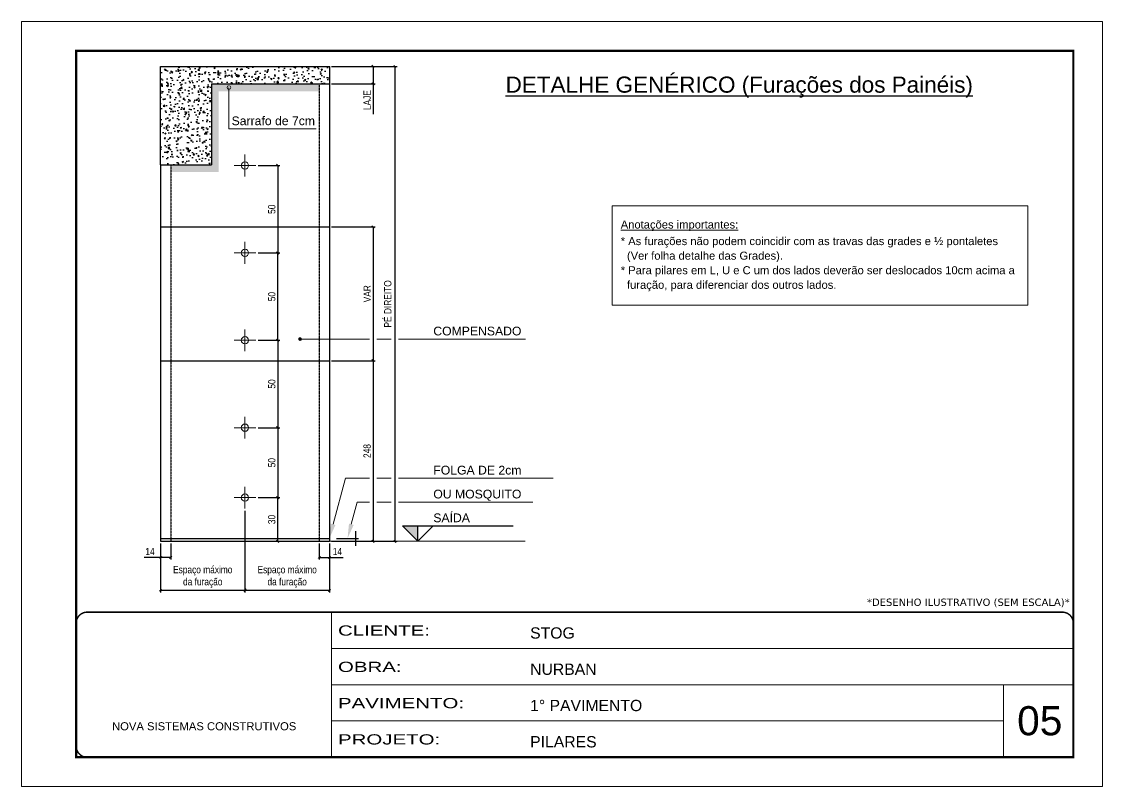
# Model space of a CAD drawing. Header units: millimetres. Extents: x 169816 to 178745, y 96537 to 113647.
# Drawn here: x 169816 to 171301, y 110320 to 111370 of the extents above; entities that cross this region are included whole.
import ezdxf
from ezdxf.enums import TextEntityAlignment as Align

# ---------------------------------------------------------------- set-up
doc = ezdxf.new("R2010")
doc.units = ezdxf.units.MM
for name, pattern in [('CONTINUO', [0]), ('DASHED', [0.75, 0.5, -0.25]), ('HIDDEN', [0.375, 0.25, -0.125])]:
    doc.linetypes.add(name, pattern=pattern)
for name, color, linetype, lineweight in [('CARIMBO', 255, 'Continuous', 9), ('CONCRETO', 251, 'Continuous', 25), ('Folhas', 255, 'Continuous', 9), ('Hachura', 251, 'Continuous', 9), ('SARRAFO DE PRESSAO', 251, 'DASHED', 9)]:
    doc.layers.add(name, color=color, linetype=linetype, lineweight=lineweight)
for name, color, linetype in [('COTA', 241, 'Continuous'), ('NIVEL', 7, 'Continuous'), ('Painéis', 200, 'Continuous'), ('SARR_2.2x7', 40, 'Continuous'), ('SARRAFO', 251, 'Continuous')]:
    doc.layers.add(name, color=color, linetype=linetype)
doc.styles.add('ARIAL', font='arial.ttf')
doc.styles.add('COTA TECNICA-50', font='techl___.ttf', dxfattribs={"height": 10})
doc.styles.add('stylellllll', font='verdana.ttf', dxfattribs={"height": 2})
doc.styles.add('Tecnologia', font='')
doc.styles.get('Tecnologia').set_extended_font_data('Forgotten Futurist')
doc.dimstyles.new('COTA PAINEL-50', dxfattribs={"dimtxt": 10, "dimasz": 3, "dimexe": 3, "dimexo": 3, "dimgap": 3, "dimtad": 1, "dimdec": 1, "dimzin": 12, "dimdsep": 46, "dimtxsty": 'COTA TECNICA-50', "dimblk1": 'OBLIQUE', "dimblk2": 'OBLIQUE', "dimsah": 1, "dimcen": 0.9, "dimclrd": 4, "dimclre": 4, "dimclrt": 240, "dimadec": 1, "dimazin": 3, "dimtfac": 1, "dimtdec": 1, "dimtmove": 0, "dimatfit": 3, "dimfxl": 1, "dimtolj": 1, "dimtzin": 12, "dimarcsym": 0})
pattern_1 = [(50, (162821.787, 96161.63), (18.218467, -1.593909), [1.905, -20.955]), (355, (162821.787, 96161.63), (-3.524283, 19.105664), [1.524, -16.764]), (100.451, (162823.305, 96161.497), (14.69425, 17.511669), [1.619, -17.809]), (46.1842, (162821.787, 96166.71), (27.107904, -4.204233), [2.8575, -31.4325]), (96.6356, (162824.046, 96166.36), (23.740423, 24.742556), [2.4285, -26.7135]), (351.184, (162821.787, 96166.71), (23.74046, 24.74251), [2.286, -25.146]), (21, (162824.327, 96165.44), (15.161488, -10.226552), [1.905, -20.955]), (326, (162824.327, 96165.44), (6.180203, 18.418797), [1.524, -16.764]), (71.4514, (162825.59, 96164.588), (21.341649, 8.192286), [1.619, -17.809]), (37.5, (162821.7865, 96161.63), (0.3088603, 8.455504), [0, -16.5608, 0, -17.018, 0, -16.8275]), (7.5, (162821.7865, 96161.63), (6.6819663, 10.0180575), [0, -9.7028, 0, -16.1798, 0, -6.4135]), (327.5, (162816.122, 96161.63), (13.5590595, -0.5728744), [0, -6.35, 0, -19.812, 0, -26.289]), (317.5, (162813.582, 96161.63), (14.812918, 2.542649), [0, -8.255, 0, -13.1572, 0, -18.669])]

# ---------------------------------------------------------------- blocks, each defined once
blk = doc.blocks.new('_Oblique')
at = {"color": 0, "linetype": 'ByBlock', "lineweight": -2}
blk.add_line((-0.5, -0.5), (0.5, 0.5), dxfattribs=at)
blk = doc.blocks.new('*D21')
at = {"layer": 'COTA', "color": 4, "lineweight": -2, "transparency": 16777216}
for p, q in [((170241.9, 111308.4), (170301.9, 111308.4)), ((170298.9, 111308.4), (170298.9, 111284.4)), ((170241.9, 111284.4), (170301.9, 111284.4)), ((170298.9, 111284.4), (170298.9, 111243))]:
    blk.add_line(p, q, dxfattribs=at)
at = {"layer": 'Defpoints', "color": 0, "transparency": 16777216}
for p in [(170238.9, 111308.4), (170238.9, 111284.4), (170298.9, 111284.4)]:
    blk.add_point(p, dxfattribs=at)
at = {"layer": 'COTA', "color": 4, "lineweight": -2, "transparency": 16777216, "xscale": 3, "yscale": 3, "zscale": 3}
for p, rotation in [((170298.9, 111308.4), 90), ((170298.9, 111284.4), 270)]:
    blk.add_blockref('_Oblique', p, dxfattribs=dict(at, rotation=rotation))
at = {"layer": 'COTA', "color": 240, "transparency": 16777216, "insert": (170290.8, 111262.2), "char_height": 10, "attachment_point": 5, "rotation": 90, "style": 'COTA TECNICA-50'}
blk.add_mtext('\\A1;LAJE', dxfattribs=at)
blk = doc.blocks.new('*D22')
at = {"layer": 'COTA', "color": 4, "lineweight": -2, "transparency": 16777216}
for p, q in [((170241.9, 110904.4), (170301.9, 110904.4)), ((170298.9, 110904.4), (170298.9, 110656.4)), ((170241.9, 110656.4), (170301.9, 110656.4))]:
    blk.add_line(p, q, dxfattribs=at)
at = {"layer": 'Defpoints', "color": 0, "transparency": 16777216}
for p in [(170238.9, 110904.4), (170238.9, 110656.4), (170298.9, 110656.4)]:
    blk.add_point(p, dxfattribs=at)
at = {"layer": 'COTA', "color": 4, "lineweight": -2, "transparency": 16777216, "xscale": 3, "yscale": 3, "zscale": 3}
for p, rotation in [((170298.9, 110904.4), 90), ((170298.9, 110656.4), 270)]:
    blk.add_blockref('_Oblique', p, dxfattribs=dict(at, rotation=rotation))
at = {"layer": 'COTA', "color": 240, "transparency": 16777216, "insert": (170290.8, 110780.4), "char_height": 10, "attachment_point": 5, "rotation": 90, "style": 'COTA TECNICA-50'}
blk.add_mtext('\\A1;248', dxfattribs=at)
blk = doc.blocks.new('*D23')
at = {"layer": 'COTA', "color": 4, "lineweight": -2, "transparency": 16777216}
for p, q in [((170241.9, 111308.4), (170331.9, 111308.4)), ((170328.9, 111308.4), (170328.9, 110656.4)), ((170241.9, 110656.4), (170331.9, 110656.4))]:
    blk.add_line(p, q, dxfattribs=at)
at = {"layer": 'Defpoints', "color": 0, "transparency": 16777216}
for p in [(170238.9, 111308.4), (170238.9, 110656.4), (170328.9, 110656.4)]:
    blk.add_point(p, dxfattribs=at)
at = {"layer": 'COTA', "color": 4, "lineweight": -2, "transparency": 16777216, "xscale": 3, "yscale": 3, "zscale": 3}
for p, rotation in [((170328.9, 111308.4), 90), ((170328.9, 110656.4), 270)]:
    blk.add_blockref('_Oblique', p, dxfattribs=dict(at, rotation=rotation))
at = {"layer": 'COTA', "color": 240, "transparency": 16777216, "insert": (170319.2, 110982.4), "char_height": 10, "attachment_point": 5, "rotation": 90, "style": 'COTA TECNICA-50'}
blk.add_mtext('\\A1;PÉ DIREITO', dxfattribs=at)
blk = doc.blocks.new('Furação')
at = {"color": 2}
for p, q in [((3747.47, 717.89), (3747.47, 702.89)), ((3739.97, 710.39), (3754.97, 710.39))]:
    blk.add_line(p, q, dxfattribs=at)
blk.add_circle((3747.47, 710.39), 2.5, dxfattribs=at)
blk = doc.blocks.new('*D24')
at = {"layer": 'COTA', "color": 4, "lineweight": -2, "transparency": 16777216}
for p, q in [((170122.9, 110698.4), (170122.9, 110586.3)), ((170006.9, 110653.4), (170006.9, 110586.3)), ((170006.9, 110589.3), (170122.9, 110589.3))]:
    blk.add_line(p, q, dxfattribs=at)
at = {"layer": 'Defpoints', "color": 0, "transparency": 16777216}
for p in [(170122.9, 110701.4), (170006.9, 110656.4), (170122.9, 110589.3)]:
    blk.add_point(p, dxfattribs=at)
at = {"layer": 'COTA', "color": 4, "lineweight": -2, "transparency": 16777216, "xscale": 3, "yscale": 3, "zscale": 3, "rotation": 180}
blk.add_blockref('_Oblique', (170006.9, 110589.3), dxfattribs=at)
at = {"layer": 'COTA', "color": 4, "lineweight": -2, "transparency": 16777216, "xscale": 3, "yscale": 3, "zscale": 3}
blk.add_blockref('_Oblique', (170122.9, 110589.3), dxfattribs=at)
at = {"layer": 'COTA', "color": 240, "transparency": 16777216, "insert": (170064.9, 110607.7), "char_height": 10, "attachment_point": 5, "style": 'COTA TECNICA-50'}
blk.add_mtext('\\A1;Espaço máximo\\Pda furação', dxfattribs=at)
blk = doc.blocks.new('*D25')
at = {"layer": 'COTA', "color": 4, "lineweight": -2, "transparency": 16777216}
for p, q in [((170122.9, 110698.4), (170122.9, 110586.3)), ((170238.9, 110653.4), (170238.9, 110586.3)), ((170122.9, 110589.3), (170238.9, 110589.3))]:
    blk.add_line(p, q, dxfattribs=at)
at = {"layer": 'Defpoints', "color": 0, "transparency": 16777216}
for p in [(170122.9, 110701.4), (170238.9, 110656.4), (170238.9, 110589.3)]:
    blk.add_point(p, dxfattribs=at)
at = {"layer": 'COTA', "color": 4, "lineweight": -2, "transparency": 16777216, "xscale": 3, "yscale": 3, "zscale": 3, "rotation": 180}
blk.add_blockref('_Oblique', (170122.9, 110589.3), dxfattribs=at)
at = {"layer": 'COTA', "color": 4, "lineweight": -2, "transparency": 16777216, "xscale": 3, "yscale": 3, "zscale": 3}
blk.add_blockref('_Oblique', (170238.9, 110589.3), dxfattribs=at)
at = {"layer": 'COTA', "color": 240, "transparency": 16777216, "insert": (170180.9, 110607.7), "char_height": 10, "attachment_point": 5, "style": 'COTA TECNICA-50'}
blk.add_mtext('\\A1;Espaço máximo\\Pda furação', dxfattribs=at)
blk = doc.blocks.new('*D26')
at = {"layer": 'COTA', "color": 4, "lineweight": -2, "transparency": 16777216}
for p, q in [((170006.9, 110653.4), (170006.9, 110631.3)), ((170020.9, 110653.4), (170020.9, 110631.3)), ((170006.9, 110634.3), (169984.4, 110634.3)), ((170020.9, 110634.3), (170006.9, 110634.3))]:
    blk.add_line(p, q, dxfattribs=at)
at = {"layer": 'Defpoints', "color": 0, "transparency": 16777216}
for p in [(170006.9, 110656.4), (170020.9, 110656.4), (170020.9, 110634.3)]:
    blk.add_point(p, dxfattribs=at)
at = {"layer": 'COTA', "color": 4, "lineweight": -2, "transparency": 16777216, "xscale": 3, "yscale": 3, "zscale": 3, "rotation": 180}
blk.add_blockref('_Oblique', (170006.9, 110634.3), dxfattribs=at)
at = {"layer": 'COTA', "color": 4, "lineweight": -2, "transparency": 16777216, "xscale": 3, "yscale": 3, "zscale": 3}
blk.add_blockref('_Oblique', (170020.9, 110634.3), dxfattribs=at)
at = {"layer": 'COTA', "color": 240, "transparency": 16777216, "insert": (169992.4, 110642.4), "char_height": 10, "attachment_point": 5, "style": 'COTA TECNICA-50'}
blk.add_mtext('\\A1;14', dxfattribs=at)
blk = doc.blocks.new('*D27')
at = {"layer": 'COTA', "color": 4, "lineweight": -2, "transparency": 16777216}
for p, q in [((170224.9, 110653.4), (170224.9, 110631.3)), ((170238.9, 110653.4), (170238.9, 110631.3)), ((170224.9, 110634.3), (170238.9, 110634.3)), ((170238.9, 110634.3), (170258, 110634.3))]:
    blk.add_line(p, q, dxfattribs=at)
at = {"layer": 'Defpoints', "color": 0, "transparency": 16777216}
for p in [(170224.9, 110656.4), (170238.9, 110656.4), (170238.9, 110634.3)]:
    blk.add_point(p, dxfattribs=at)
at = {"layer": 'COTA', "color": 4, "lineweight": -2, "transparency": 16777216, "xscale": 3, "yscale": 3, "zscale": 3, "rotation": 180}
blk.add_blockref('_Oblique', (170224.9, 110634.3), dxfattribs=at)
at = {"layer": 'COTA', "color": 4, "lineweight": -2, "transparency": 16777216, "xscale": 3, "yscale": 3, "zscale": 3}
blk.add_blockref('_Oblique', (170238.9, 110634.3), dxfattribs=at)
at = {"layer": 'COTA', "color": 240, "transparency": 16777216, "insert": (170249.9, 110642.4), "char_height": 10, "attachment_point": 5, "style": 'COTA TECNICA-50'}
blk.add_mtext('\\A1;14', dxfattribs=at)
blk = doc.blocks.new('*D28')
at = {"layer": 'COTA', "color": 4, "lineweight": -2, "transparency": 16777216}
for p, q in [((170140.9, 110716.4), (170170.9, 110716.4)), ((170167.9, 110656.4), (170167.9, 110716.4))]:
    blk.add_line(p, q, dxfattribs=at)
at = {"layer": 'Defpoints', "color": 0, "transparency": 16777216}
for p in [(170137.9, 110716.4), (170167.9, 110716.4), (170167.9, 110656.4)]:
    blk.add_point(p, dxfattribs=at)
at = {"layer": 'COTA', "color": 4, "lineweight": -2, "transparency": 16777216, "xscale": 3, "yscale": 3, "zscale": 3}
for p, rotation in [((170167.9, 110716.4), 90), ((170167.9, 110656.4), 270)]:
    blk.add_blockref('_Oblique', p, dxfattribs=dict(at, rotation=rotation))
at = {"layer": 'COTA', "color": 240, "transparency": 16777216, "insert": (170159.7, 110686.4), "char_height": 10, "attachment_point": 5, "rotation": 90, "style": 'COTA TECNICA-50'}
blk.add_mtext('\\A1;30', dxfattribs=at)
blk = doc.blocks.new('*D29')
at = {"layer": 'COTA', "color": 4, "lineweight": -2, "transparency": 16777216}
for p, q in [((170140.9, 110812.4), (170170.9, 110812.4)), ((170167.9, 110812.4), (170167.9, 110716.4)), ((170140.9, 110716.4), (170170.9, 110716.4))]:
    blk.add_line(p, q, dxfattribs=at)
at = {"layer": 'Defpoints', "color": 0, "transparency": 16777216}
for p in [(170137.9, 110812.4), (170137.9, 110716.4), (170167.9, 110716.4)]:
    blk.add_point(p, dxfattribs=at)
at = {"layer": 'COTA', "color": 4, "lineweight": -2, "transparency": 16777216, "xscale": 3, "yscale": 3, "zscale": 3}
for p, rotation in [((170167.9, 110812.4), 90), ((170167.9, 110716.4), 270)]:
    blk.add_blockref('_Oblique', p, dxfattribs=dict(at, rotation=rotation))
at = {"layer": 'COTA', "color": 240, "transparency": 16777216, "insert": (170159.8, 110764.4), "char_height": 10, "attachment_point": 5, "rotation": 90, "style": 'COTA TECNICA-50'}
blk.add_mtext('\\A1;50', dxfattribs=at)
blk = doc.blocks.new('*D30')
at = {"layer": 'COTA', "color": 4, "lineweight": -2, "transparency": 16777216}
for p, q in [((170140.9, 110932.4), (170170.9, 110932.4)), ((170167.9, 110932.4), (170167.9, 110812.4)), ((170140.9, 110812.4), (170170.9, 110812.4))]:
    blk.add_line(p, q, dxfattribs=at)
at = {"layer": 'Defpoints', "color": 0, "transparency": 16777216}
for p in [(170137.9, 110932.4), (170137.9, 110812.4), (170167.9, 110812.4)]:
    blk.add_point(p, dxfattribs=at)
at = {"layer": 'COTA', "color": 4, "lineweight": -2, "transparency": 16777216, "xscale": 3, "yscale": 3, "zscale": 3}
for p, rotation in [((170167.9, 110932.4), 90), ((170167.9, 110812.4), 270)]:
    blk.add_blockref('_Oblique', p, dxfattribs=dict(at, rotation=rotation))
at = {"layer": 'COTA', "color": 240, "transparency": 16777216, "insert": (170159.8, 110872.4), "char_height": 10, "attachment_point": 5, "rotation": 90, "style": 'COTA TECNICA-50'}
blk.add_mtext('\\A1;50', dxfattribs=at)
blk = doc.blocks.new('*D31')
at = {"layer": 'COTA', "color": 4, "lineweight": -2, "transparency": 16777216}
for p, q in [((170140.9, 111052.4), (170170.9, 111052.4)), ((170167.9, 110932.4), (170167.9, 111052.4)), ((170140.9, 110932.4), (170170.9, 110932.4))]:
    blk.add_line(p, q, dxfattribs=at)
at = {"layer": 'Defpoints', "color": 0, "transparency": 16777216}
for p in [(170137.9, 111052.4), (170167.9, 111052.4), (170137.9, 110932.4)]:
    blk.add_point(p, dxfattribs=at)
at = {"layer": 'COTA', "color": 4, "lineweight": -2, "transparency": 16777216, "xscale": 3, "yscale": 3, "zscale": 3}
for p, rotation in [((170167.9, 111052.4), 90), ((170167.9, 110932.4), 270)]:
    blk.add_blockref('_Oblique', p, dxfattribs=dict(at, rotation=rotation))
at = {"layer": 'COTA', "color": 240, "transparency": 16777216, "insert": (170159.8, 110992.4), "char_height": 10, "attachment_point": 5, "rotation": 90, "style": 'COTA TECNICA-50'}
blk.add_mtext('\\A1;50', dxfattribs=at)
blk = doc.blocks.new('*D32')
at = {"layer": 'COTA', "color": 4, "lineweight": -2, "transparency": 16777216}
for p, q in [((170140.9, 111172.4), (170170.9, 111172.4)), ((170167.9, 111172.4), (170167.9, 111052.4)), ((170140.9, 111052.4), (170170.9, 111052.4))]:
    blk.add_line(p, q, dxfattribs=at)
at = {"layer": 'Defpoints', "color": 0, "transparency": 16777216}
for p in [(170137.9, 111172.4), (170137.9, 111052.4), (170167.9, 111052.4)]:
    blk.add_point(p, dxfattribs=at)
at = {"layer": 'COTA', "color": 4, "lineweight": -2, "transparency": 16777216, "xscale": 3, "yscale": 3, "zscale": 3}
for p, rotation in [((170167.9, 111172.4), 90), ((170167.9, 111052.4), 270)]:
    blk.add_blockref('_Oblique', p, dxfattribs=dict(at, rotation=rotation))
at = {"layer": 'COTA', "color": 240, "transparency": 16777216, "insert": (170159.8, 111112.4), "char_height": 10, "attachment_point": 5, "rotation": 90, "style": 'COTA TECNICA-50'}
blk.add_mtext('\\A1;50', dxfattribs=at)
blk = doc.blocks.new('_Dot')
at = {"color": 0, "linetype": 'ByBlock', "lineweight": -2}
blk.add_line((-0.5, 0), (-1, 0), dxfattribs=at)
at = {"color": 0, "linetype": 'ByBlock', "const_width": 0.5}
blk.add_lwpolyline([(-0.25, 0, 1), (0.25, 0, 1)], format="xyb", close=True, dxfattribs=at)
blk = doc.blocks.new('*D33')
at = {"layer": 'COTA', "color": 4, "lineweight": -2, "transparency": 16777216}
for p, q in [((170241.9, 111088.1), (170301.9, 111088.1)), ((170298.9, 111088.1), (170298.9, 110904.4)), ((170241.9, 110904.4), (170301.9, 110904.4))]:
    blk.add_line(p, q, dxfattribs=at)
at = {"layer": 'Defpoints', "color": 0, "transparency": 16777216}
for p in [(170238.9, 111088.1), (170238.9, 110904.4), (170298.9, 110904.4)]:
    blk.add_point(p, dxfattribs=at)
at = {"layer": 'COTA', "color": 4, "lineweight": -2, "transparency": 16777216, "xscale": 3, "yscale": 3, "zscale": 3}
for p, rotation in [((170298.9, 111088.1), 90), ((170298.9, 110904.4), 270)]:
    blk.add_blockref('_Oblique', p, dxfattribs=dict(at, rotation=rotation))
at = {"layer": 'COTA', "color": 240, "transparency": 16777216, "insert": (170290.8, 110996.3), "char_height": 10, "attachment_point": 5, "rotation": 90, "style": 'COTA TECNICA-50'}
blk.add_mtext('\\A1;VAR', dxfattribs=at)
blk = doc.blocks.new('9999999999')
at = {"color": 30, "linetype": 'CONTINUO'}
for p, q in [((98564.6, 34230.2), (98564.6, 34429.4)), ((98564.6, 34379.6), (99584, 34379.6)), ((98564.6, 34329.8), (99488, 34329.8)), ((99584, 34329.8), (99488, 34329.8)), ((99488, 34329.8), (99488, 34230.2)), ((98564.6, 34280), (99488, 34280))]:
    blk.add_line(p, q, dxfattribs=at)
at = {"color": 30, "linetype": 'CONTINUO', "const_width": 2}
blk.add_lwpolyline([(99584, 34230.2), (99584, 34414.4, 0.414214), (99569, 34429.4), (98229, 34429.4, 0.414214), (98214, 34414.4), (98214, 34245.2, 0.414214), (98229, 34230.2), (99584, 34230.2)], format="xyb", dxfattribs=at)
at = {"layer": 'Folhas'}
blk.add_lwpolyline([(98139, 34190.2), (99624, 34190.2), (99624, 35240.2), (98139, 35240.2)], close=True, dxfattribs=at)
at = {"layer": 'Folhas', "color": 30, "const_width": 3}
blk.add_lwpolyline([(98214, 34230.2), (99584, 34230.2), (99584, 35200.2), (98214, 35200.2)], close=True, dxfattribs=at)
at = {"color": 7, "linetype": 'Continuous', "ltscale": 5, "style": 'ARIAL'}
for s, height, p in [('STOG', 15.48, (98837.7, 34393.1)), ('NURBAN', 15.48, (98837.7, 34343.3)), ('1° PAVIMENTO', 15.483, (98837.7, 34293.5)), ('NOVA SISTEMAS CONSTRUTIVOS', 11.059, (98263.2, 34267.2)), ('PILARES', 15.48, (98837.7, 34243.7))]:
    blk.add_text(s, height=height, dxfattribs=at).set_placement(p)
at = {"layer": 'Folhas', "color": 7, "style": 'Tecnologia', "width": 1.5}
for s, p in [('CLIENTE:', (98573.7, 34397.2)), ('OBRA:', (98573.7, 34347.3)), ('PAVIMENTO:', (98573.7, 34297.5)), ('PROJETO:', (98573.7, 34247.7))]:
    blk.add_text(s, height=14, dxfattribs=at).set_placement(p)

msp = doc.modelspace()

# ---------------------------------------------------------------- hatches: boundary and pattern name
at = {"layer": 'CONCRETO'}
h = msp.add_hatch(dxfattribs=at)
h.set_pattern_fill('AR-CONC', color=256, scale=0.1, style=0)
h.set_pattern_definition(pattern_1)
h.paths.add_polyline_path([(170076.87, 111284.43), (170155.87, 111284.43), (170155.87, 111308.43), (170006.87, 111308.43), (170006.87, 111173.43), (170076.87, 111173.43)])
h = msp.add_hatch(dxfattribs=at)
h.set_pattern_fill('AR-CONC', color=256, scale=0.1, style=0)
h.set_pattern_definition(pattern_1)
h.paths.add_polyline_path([(170155.87, 111308.43), (170155.87, 111284.43), (170238.87, 111284.43), (170238.87, 111308.43)])
at = {"layer": 'NIVEL'}
msp.add_hatch(color=256, dxfattribs=at).paths.add_polyline_path([(170339.29, 110677.65), (170360.5, 110656.43), (170360.5, 110677.65)])
at = {"layer": 'SARRAFO'}
msp.add_hatch(color=256, dxfattribs=at).paths.add_polyline_path([(170076.87, 111173.43), (170020.87, 111173.43), (170020.87, 111163.43), (170086.87, 111163.43), (170086.87, 111274.43), (170100.87, 111274.43), (170100.87, 111276.93, -0.4142136), (170098.37, 111279.43, -1), (170103.37, 111279.43, -0.4142136), (170100.87, 111276.93), (170100.87, 111274.43), (170224.87, 111274.43), (170224.87, 111284.43), (170076.87, 111284.43)])

# ---------------------------------------------------------------- linework, layer by layer
for p, q in [((170274.87, 110670.43), (170274.87, 110650.43)), ((170248.87, 110660.43), (170278.87, 110660.43))]:
    msp.add_line(p, q)
at = {"layer": 'CONCRETO'}
for p, q in [((170006.87, 111308.43), (170238.87, 111308.43)), ((170006.87, 111173.43), (170006.87, 111308.43)), ((170238.87, 111308.43), (170238.87, 111284.43))]:
    msp.add_line(p, q, dxfattribs=at)
at = {"layer": 'Folhas', "color": 30}
msp.add_lwpolyline([(170627.49, 111116.98), (171198.71, 111116.98), (171198.71, 110980.48), (170627.49, 110980.48)], close=True, dxfattribs=at)
at = {"layer": 'Hachura'}
for p, q in [((170100.87, 111279.43), (170100.87, 111222.75)), ((170100.87, 111222.75), (170220.56, 111222.75)), ((170203.63, 110934.12), (170293.87, 110934.12)), ((170303.87, 110934.12), (170323.87, 110934.12)), ((170333.87, 110934.12), (170508.34, 110934.12)), ((170244.05, 110679.75), (170261.03, 110743.14)), ((170261.03, 110743.14), (170293.87, 110743.14)), ((170303.87, 110743.14), (170323.87, 110743.14)), ((170333.87, 110743.14), (170546.25, 110743.14)), ((170269.05, 110679.75), (170277.23, 110710.3)), ((170277.23, 110710.3), (170293.87, 110710.3)), ((170303.87, 110710.3), (170323.87, 110710.3)), ((170333.87, 110710.3), (170518.26, 110710.3))]:
    msp.add_line(p, q, dxfattribs=at)
at = {"layer": 'Hachura', "ltscale": 0.5}
msp.add_lwpolyline([(170238.87, 110656.43), (170507.69, 110656.43)], dxfattribs=at)
at = {"layer": 'Hachura'}
msp.add_circle((170100.87, 111279.43), 2.5, dxfattribs=at)
for points in [[(170247.27, 110678.89), (170238.87, 110660.43), (170240.83, 110680.62)], [(170272.27, 110678.89), (170263.87, 110660.43), (170265.83, 110680.62)]]:
    msp.add_solid(points, dxfattribs=at)
at = {"layer": 'NIVEL'}
for p, q in [((170360.5, 110656.43), (170339.29, 110677.65)), ((170339.29, 110677.65), (170491.5, 110677.65)), ((170360.5, 110656.43), (170381.71, 110677.65)), ((170360.5, 110656.43), (170360.5, 110677.65))]:
    msp.add_line(p, q, dxfattribs=at)
at = {"layer": 'Painéis'}
for p, q in [((170076.87, 111284.43), (170238.87, 111284.43)), ((170076.87, 111284.43), (170076.87, 111173.43)), ((170238.87, 111284.43), (170238.87, 110656.43)), ((170006.87, 111173.43), (170076.87, 111173.43)), ((170006.87, 111173.43), (170006.87, 110656.43)), ((170006.87, 111088.15), (170238.87, 111088.15)), ((170006.87, 110904.43), (170238.87, 110904.43)), ((170006.87, 110660.43), (170238.87, 110660.43)), ((170006.87, 110656.43), (170238.87, 110656.43))]:
    msp.add_line(p, q, dxfattribs=at)
at = {"layer": 'SARR_2.2x7', "linetype": 'HIDDEN'}
for p, q in [((170224.87, 111284.43), (170224.87, 110656.43)), ((170020.87, 111173.43), (170020.87, 110656.43))]:
    msp.add_line(p, q, dxfattribs=at)

# ---------------------------------------------------------------- block references
at = {"layer": 'CARIMBO', "xscale": 2, "yscale": 2, "zscale": 2}
for p in [(162627.93, 109751.65), (162627.93, 109631.65), (162627.93, 109511.65), (162627.93, 109391.65), (162627.93, 109295.65)]:
    msp.add_blockref('Furação', p, dxfattribs=at)
at = {"layer": 'Hachura', "xscale": 5, "yscale": 5, "zscale": 5, "rotation": 180}
msp.add_blockref('_Dot', (170198.63, 110934.12), dxfattribs=at)
at = {"layer": 'SARRAFO DE PRESSAO', "color": 6, "linetype": 'ByBlock'}
msp.add_blockref('9999999999', (71677.04, 76129.75), dxfattribs=at)

# ---------------------------------------------------------------- texts
at = {"color": 0, "linetype": 'Continuous', "ltscale": 5, "style": 'ARIAL'}
msp.add_text('%%UDETALHE GENÉRICO (Furações dos Painéis)', height=22.1184, dxfattribs=at).set_placement((170802.06, 111272.41), align=Align.CENTER)
at = {"layer": 'CARIMBO', "color": 0, "linetype": 'Continuous', "ltscale": 5, "style": 'ARIAL'}
for s, p in [('Sarrafo de 7cm', (170104.56, 111227.75)), ('COMPENSADO', (170381.71, 110939.12)), ('FOLGA DE 2cm', (170381.71, 110748.14)), ('OU MOSQUITO', (170381.71, 110715.3)), ('SAÍDA', (170381.71, 110682.65))]:
    msp.add_text(s, height=12, dxfattribs=at).set_placement(p)
at = {"layer": 'CARIMBO', "style": 'stylellllll'}
msp.add_text('*DESENHO ILUSTRATIVO (SEM ESCALA)*', height=10, dxfattribs=at).set_placement((171256.02, 110567.77), align=Align.RIGHT)
at = {"layer": 'CARIMBO', "style": 'ARIAL'}
msp.add_text('05', height=40, dxfattribs=at).set_placement((171183.88, 110390.1))
at = {"layer": 'Folhas', "color": 7, "style": 'ARIAL'}
for s, p in [('%%UAnotações importantes:', (170639.24, 111085.86)), ('* As furações não podem coincidir com as travas das grades e ½ pontaletes', (170639.24, 111063.12)), ('  (Ver folha detalhe das Grades).', (170639.24, 111043.12)), ('* Para pilares em L, U e C um dos lados deverão ser deslocados 10cm acima a', (170639.24, 111023.12)), ('  furação, para diferenciar dos outros lados.', (170639.24, 111003.12))]:
    msp.add_text(s, height=11, dxfattribs=at).set_placement(p)

# ---------------------------------------------------------------- dimensions: what is measured, and where the dimension line sits
at = {"layer": 'COTA'}
for base, p1, p2, text, picture, middle in [((170298.87, 111284.43), (170238.87, 111308.43), (170238.87, 111284.43), 'LAJE', '*D21', (170298.87, 111262.21)), ((170298.87, 110904.43), (170238.87, 111088.15), (170238.87, 110904.43), 'VAR', '*D33', (170298.87, 110996.29))]:
    dim = msp.add_linear_dim(base=base, p1=p1, p2=p2, angle=90, text=text, dimstyle='COTA PAINEL-50', dxfattribs=at)
    dim.commit()
    dim.dimension.update_dxf_attribs({"geometry": picture, "text_midpoint": middle, "dimtype": 160})
for base, p1, p2, text, picture, middle in [((170328.87, 110656.43), (170238.87, 111308.43), (170238.87, 110656.43), 'PÉ DIREITO', '*D23', (170319.19, 110982.43)), ((170167.87, 111052.43), (170137.87, 111172.43), (170137.87, 111052.43), '50', '*D32', (170159.76, 111112.43)), ((170167.87, 111052.43), (170137.87, 110932.43), (170137.87, 111052.43), '50', '*D31', (170159.76, 110992.43)), ((170167.87, 110812.43), (170137.87, 110932.43), (170137.87, 110812.43), '50', '*D30', (170159.76, 110872.43)), ((170167.87, 110716.43), (170137.87, 110812.43), (170137.87, 110716.43), '50', '*D29', (170159.76, 110764.43)), ((170167.87, 110716.43), (170167.87, 110656.43), (170137.87, 110716.43), '30', '*D28', (170159.65, 110686.43))]:
    dim = msp.add_linear_dim(base=base, p1=p1, p2=p2, angle=90, text=text, dimstyle='COTA PAINEL-50', dxfattribs=at)
    dim.commit()
    dim.dimension.update_dxf_attribs({"geometry": picture, "text_midpoint": middle})
dim = msp.add_linear_dim(base=(170298.87, 110656.43), p1=(170238.87, 110904.43), p2=(170238.87, 110656.43), angle=90, dimstyle='COTA PAINEL-50', dxfattribs=at)
dim.commit()
dim.dimension.update_dxf_attribs({"geometry": '*D22', "text_midpoint": (170290.78, 110780.43)})
for base, p1, p2, picture, middle in [((170122.87, 110589.31), (170006.87, 110656.43), (170122.87, 110701.43), '*D24', (170064.87, 110589.31)), ((170238.87, 110589.31), (170122.87, 110701.43), (170238.87, 110656.43), '*D25', (170180.87, 110589.31))]:
    dim = msp.add_linear_dim(base=base, p1=p1, p2=p2, text='Espaço máximo\\Pda furação', dimstyle='COTA PAINEL-50', dxfattribs=at)
    dim.commit()
    dim.dimension.update_dxf_attribs({"geometry": picture, "text_midpoint": middle, "dimtype": 160})
dim = msp.add_linear_dim(base=(170020.87, 110634.31), p1=(170006.87, 110656.43), p2=(170020.87, 110656.43), dimstyle='COTA PAINEL-50', dxfattribs=at)
dim.commit()
dim.dimension.update_dxf_attribs({"geometry": '*D26', "text_midpoint": (169992.43, 110634.31), "dimtype": 160})
dim = msp.add_linear_dim(base=(170238.87, 110634.31), p1=(170224.87, 110656.43), p2=(170238.87, 110656.43), dimstyle='COTA PAINEL-50', dxfattribs=at)
dim.commit()
dim.dimension.update_dxf_attribs({"geometry": '*D27', "text_midpoint": (170249.93, 110642.38)})

doc.saveas('drawing.dxf')
